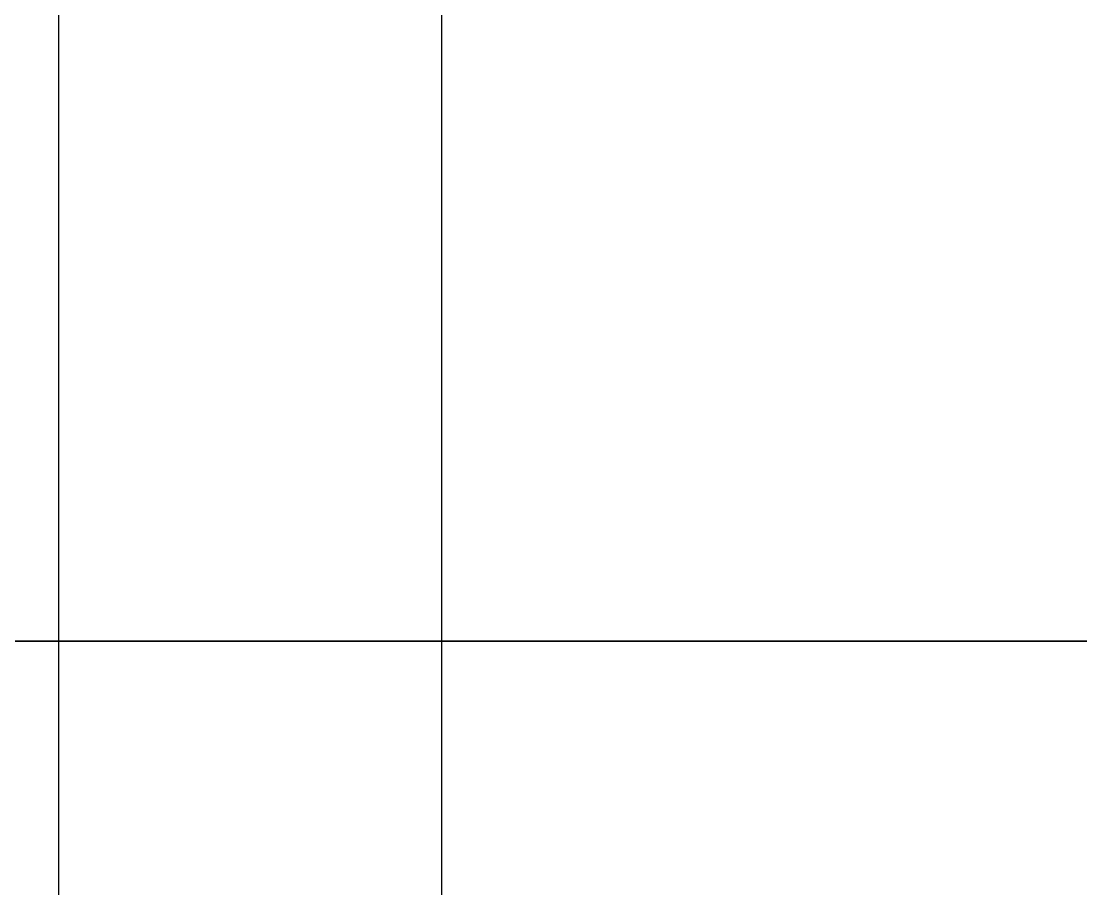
# Model space of a CAD drawing. Header units: millimetres. Extents: x 0 to 258, y -49 to 96.
# Drawn here: x 36.732 to 40.053, y 5.224 to 7.944 of the extents above; entities that cross this region are included whole.
import ezdxf

# ---------------------------------------------------------------- set-up
doc = ezdxf.new("R2010")
doc.units = ezdxf.units.MM
doc.layers.add('SIDE_HIDDEN', color=8, linetype='CONTINUOUS')
doc.layers.add('SIDE_VISIBLE', color=7, linetype='Continuous')

msp = doc.modelspace()

# ---------------------------------------------------------------- linework, layer by layer
at = {"layer": 'SIDE_HIDDEN'}
for points in [[(36.85, 5), (36.85, 10)], [(38.05, 5), (38.05, 10)], [(43.375, 6), (42.8598, 6), (42.3446, 6), (41.8293, 6), (41.3141, 6), (40.7989, 6), (40.2837, 6), (39.7685, 6), (39.2533, 6), (38.738, 6), (38.2228, 6), (37.7076, 6), (37.1924, 6), (36.6772, 6), (36.162, 6), (35.6467, 6), (35.1315, 6), (34.6163, 6), (34.1011, 6), (33.5859, 6), (33.0707, 6), (32.5554, 6), (32.0402, 6), (31.525, 6)], [(41.8, 6), (41.4217, 6), (41.0435, 6), (40.6652, 6), (40.287, 6), (39.9087, 6), (39.5304, 6), (39.1522, 6), (38.7739, 6), (38.3957, 6), (38.0174, 6), (37.6391, 6), (37.2609, 6), (36.8826, 6), (36.5043, 6), (36.1261, 6), (35.7478, 6), (35.3696, 6), (34.9913, 6), (34.613, 6), (34.2348, 6), (33.8565, 6), (33.4783, 6), (33.1, 6)], [(33.1, 6), (33.2891, 6), (33.4783, 6), (33.6674, 6), (33.8565, 6), (34.0457, 6), (34.2348, 6), (34.4239, 6), (34.613, 6), (34.8022, 6), (34.9913, 6), (35.1804, 6), (35.3696, 6), (35.5587, 6), (35.7478, 6), (35.937, 6), (36.1261, 6), (36.3152, 6), (36.5043, 6), (36.6935, 6), (36.8826, 6), (37.0717, 6), (37.2609, 6), (37.45, 6)], [(37.45, 6), (37.6391, 6), (37.8283, 6), (38.0174, 6), (38.2065, 6), (38.3957, 6), (38.5848, 6), (38.7739, 6), (38.963, 6), (39.1522, 6), (39.3413, 6), (39.5304, 6), (39.7196, 6), (39.9087, 6), (40.0978, 6), (40.287, 6), (40.4761, 6), (40.6652, 6), (40.8543, 6), (41.0435, 6), (41.2326, 6), (41.4217, 6), (41.6109, 6), (41.8, 6)]]:
    msp.add_lwpolyline(points, dxfattribs=at)
at = {"layer": 'SIDE_VISIBLE'}
for points in [[(31.525, 6), (31.7826, 6), (32.0402, 6), (32.2978, 6), (32.5554, 6), (32.813, 6), (33.0707, 6), (33.3283, 6), (33.5859, 6), (33.8435, 6), (34.1011, 6), (34.3587, 6), (34.6163, 6), (34.8739, 6), (35.1315, 6), (35.3891, 6), (35.6467, 6), (35.9043, 6), (36.162, 6), (36.4196, 6), (36.6772, 6), (36.9348, 6), (37.1924, 6), (37.45, 6)], [(37.45, 6), (37.7076, 6), (37.9652, 6), (38.2228, 6), (38.4804, 6), (38.738, 6), (38.9957, 6), (39.2533, 6), (39.5109, 6), (39.7685, 6), (40.0261, 6), (40.2837, 6), (40.5413, 6), (40.7989, 6), (41.0565, 6), (41.3141, 6), (41.5717, 6), (41.8293, 6), (42.087, 6), (42.3446, 6), (42.6022, 6), (42.8598, 6), (43.1174, 6), (43.375, 6)]]:
    msp.add_lwpolyline(points, dxfattribs=at)

doc.saveas('drawing.dxf')
